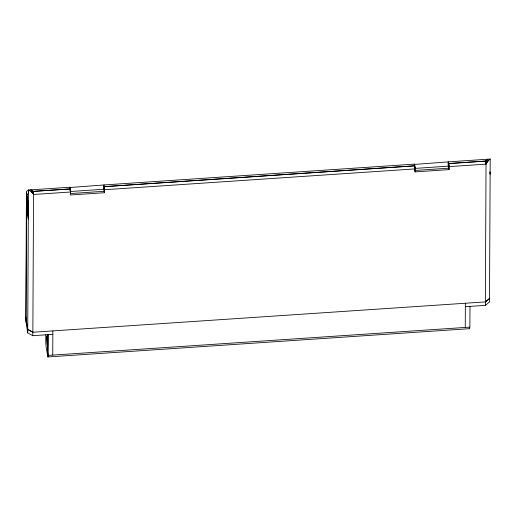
<?xml version="1.0" encoding="UTF-8"?>
<svg xmlns="http://www.w3.org/2000/svg" width="516" height="516" viewBox="0 0 516 516"><rect width="100%" height="100%" fill="white"/><g stroke="black" fill="none" stroke-linecap="round" stroke-linejoin="round"><path stroke-width="0.77" d="M26.916 194.526L26.909 194.984L26.909 194.526L28.399 193.481L28.419 190.023L70.118 187.224L70.37 190.133M26.039 322.029L26.6 208.18M52.845 334.362L32.766 335.703L27.729 332.904L28.425 190.017L33.475 192.861L33.508 193.487M32.766 335.703L32.785 332.246L27.748 329.447L25.819 317.024M45.801 334.755L45.769 341.024A4.657 0.368 86.2 0 0 46.234 347.591L47.685 355.756L47.788 334.678M47.711 334.755L47.607 355.763A4.657 0.368 86.2 0 0 48.111 355.414L469.882 327.131L469.986 306.388M48.207 334.671L48.111 355.414L47.627 352.305M52.742 355.098L52.858 330.904M33.379 191.868L33.321 191.378L30.741 189.862L33.308 191.371L70.305 188.966L70.505 194.99L104.484 192.713L104.284 186.682L414.864 165.862L415.064 171.899L449.036 169.622L448.836 163.585L485.827 161.102L485.937 162.037M104.484 192.713L104.284 186.682M104.335 189.108L104.09 184.947L414.516 164.133L414.761 168.293L414.664 167.087M415.064 171.899L414.864 165.862M465.348 306.697L485.427 305.356L489.503 301.944L490.2 159.051L448.494 161.856L448.727 167.745M449.036 169.622L448.836 163.585M465.251 327.441L465.368 303.24M490.2 159.051L487.968 160.889L486.033 163.617L485.369 301.905L489.516 298.487L485.446 301.899L32.785 332.246M485.427 305.356L485.446 301.899M486.04 164.082L487.968 160.889L448.746 163.514M485.827 161.037L487.884 159.205L485.814 161.024L485.885 161.463L487.968 160.889L486.014 163.082L486.04 164.146L449.055 166.629L448.83 165.191M414.516 164.133L414.064 164.449L448.494 161.856M28.419 190.023L26.432 191.417L26.426 191.881L28.361 204.304M70.118 187.224L69.666 187.54L104.09 184.947M70.376 188.882L31.179 191.52L33.534 194.422L32.863 332.246L27.748 329.447M104.348 186.605L414.774 165.791M70.731 191.481L103.916 189.256L104.322 191.888L104.051 186.669L104.238 187.889M414.335 168.442L448.314 166.165L448.72 168.797M70.524 192.01L33.534 194.487L33.508 193.423L31.179 191.52L33.379 191.804L33.43 192.378M70.286 193.558L104.258 191.281M414.838 170.467L448.817 168.19M47.956 356.949L469.573 328.679M33.527 193.958L31.179 191.52L33.43 192.307L33.475 192.926M47.717 342.63L47.498 338.238L47.73 339.289M489.89 171.789L490.129 173.344M489.897 172.834L490.123 174.292M448.443 165.068L448.32 164.307L448.314 166.165L448.043 162.172M414.858 167.468L415.077 168.906L104.496 189.727L104.277 188.295M414.561 168.777L414.748 170.022M104.045 188.166L103.922 187.398L103.916 189.256L103.639 185.263M70.26 190.152L70.073 188.966L70.066 190.469L69.944 189.688M28.354 205.252L28.128 203.794L28.29 217.958M28.283 219.055L26.355 206.626L25.8 320.475L27.729 332.904M485.982 162.585L485.937 161.966L487.968 160.889L485.982 162.521L486.014 163.153M47.762 344.424A4.347 0.342 86.2 0 1 47.214 337.658M469.728 327.144A4.657 0.368 86.2 0 1 469.296 327.866M26.426 192.823L26.555 206.774L26.426 192.823M26.735 194.822L26.903 209.019L26.735 194.822M27.084 197.067L27.251 211.263L27.084 197.067M27.432 199.305L27.6 213.501L27.432 199.305M27.78 201.55L27.948 215.746L27.78 201.55M46.595 337.703A4.347 0.342 86.2 0 0 47.253 344.843A4.347 0.342 86.2 0 0 47.285 339.257A4.347 0.342 86.2 0 0 46.595 337.703"/></g></svg>
